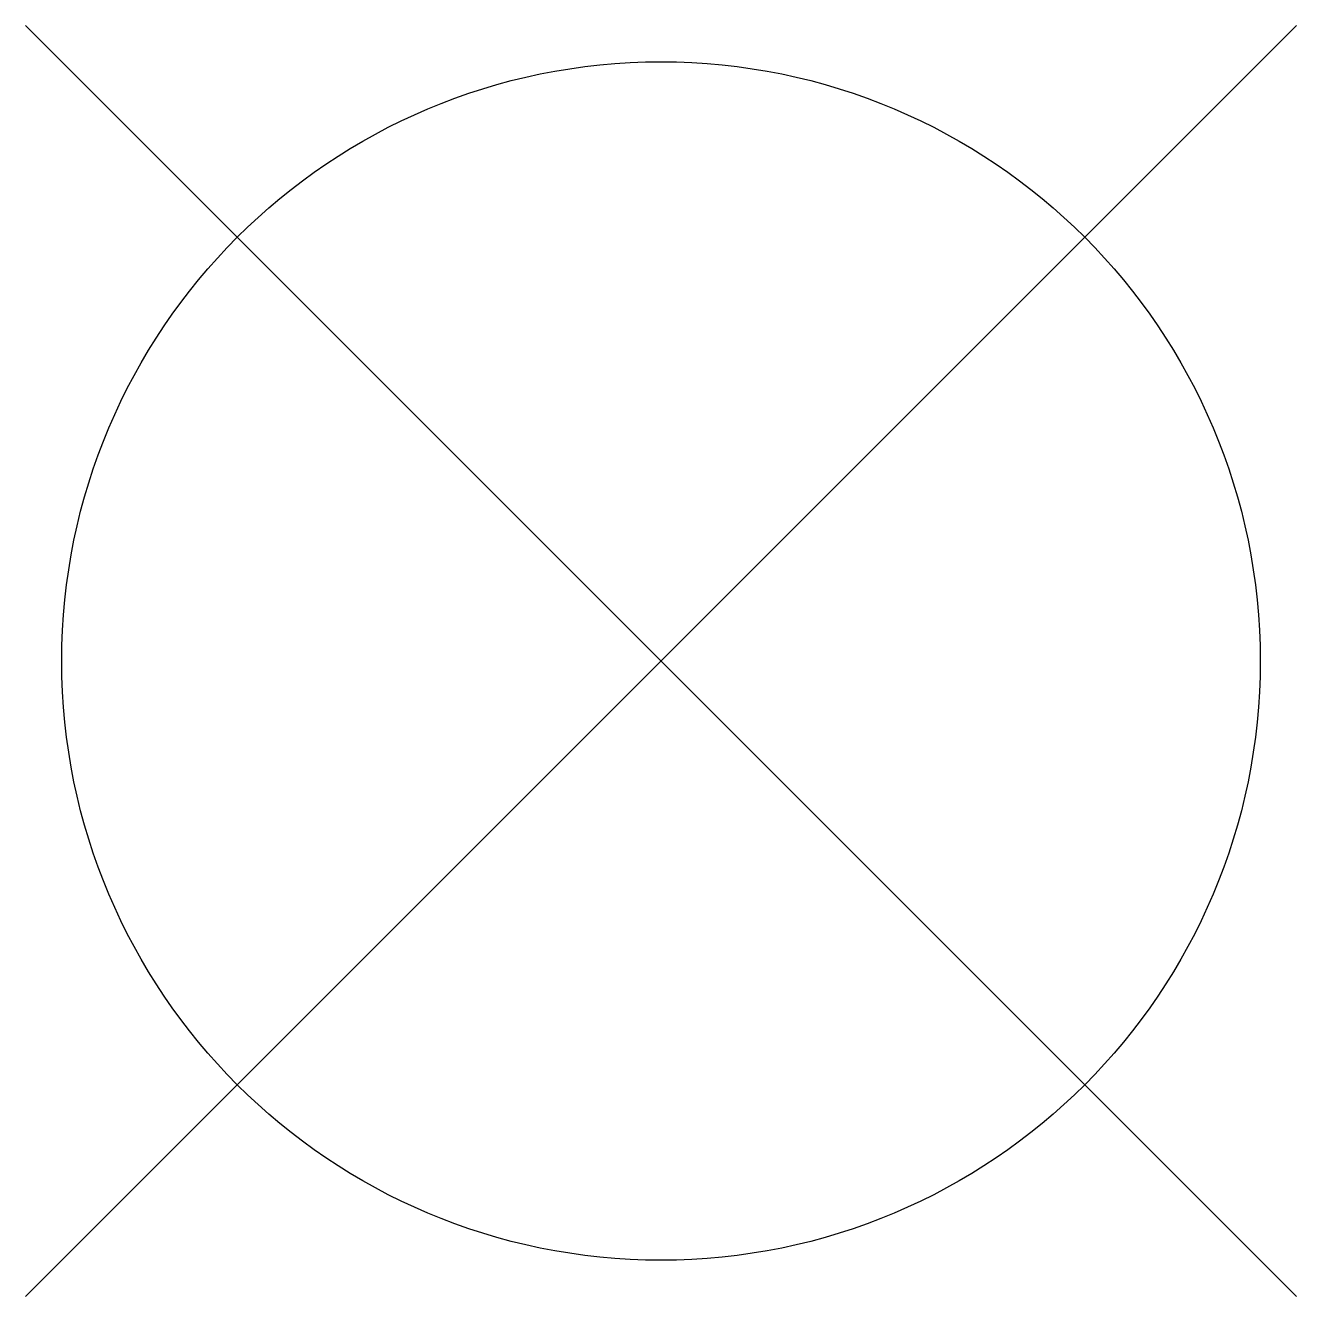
# Model space of a CAD drawing. Extents: x 295.88 to 300.12, y 126.88 to 131.12.
import ezdxf

# ---------------------------------------------------------------- set-up
doc = ezdxf.new("R2010")
doc.units = 0
doc.header["$MEASUREMENT"] = 0
doc.layers.add('DIM', color=2, linetype='CONTINUOUS')

msp = doc.modelspace()

# ---------------------------------------------------------------- linework, layer by layer
at = {"layer": 'DIM', "color": 1}
for p, q in [((295.8787, 126.8787), (300.1213, 131.1213)), ((300.1213, 126.8787), (295.8787, 131.1213))]:
    msp.add_line(p, q, dxfattribs=at)
msp.add_circle((298, 129), 2, dxfattribs=at)

doc.saveas('drawing.dxf')
